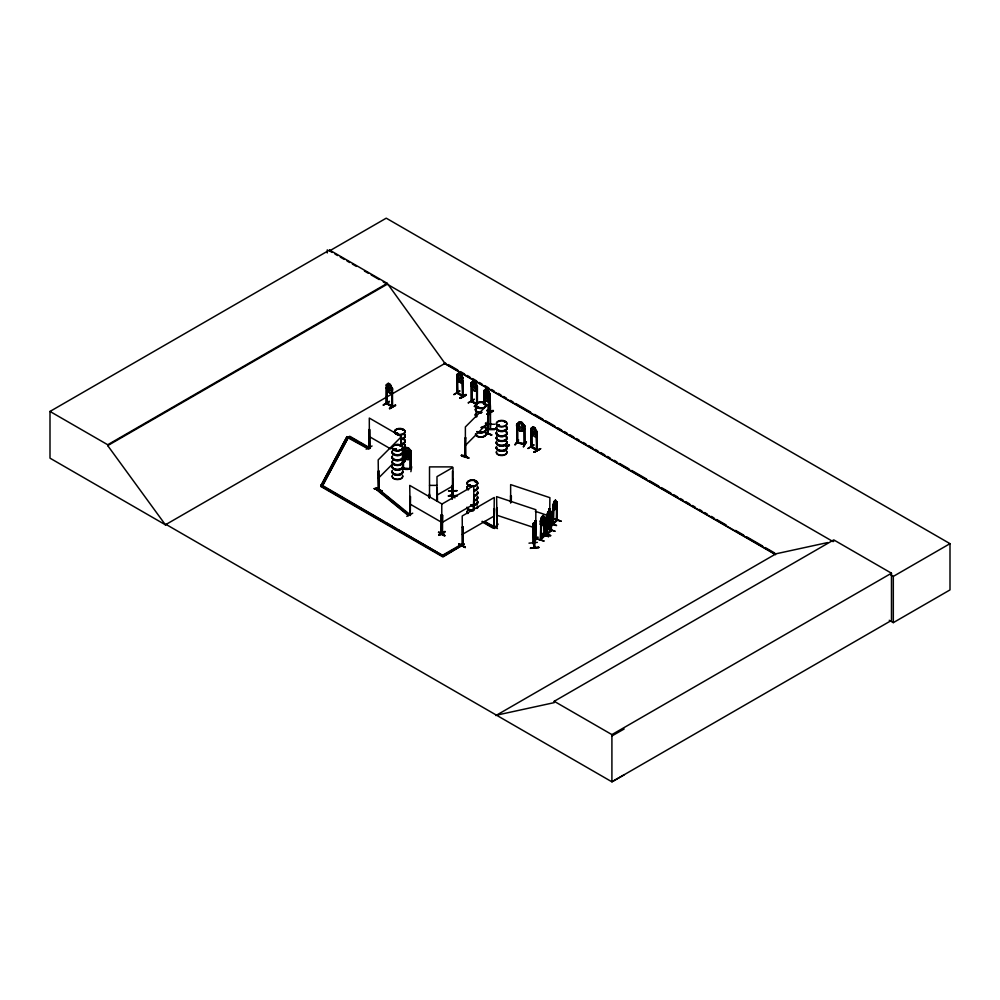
<?xml version="1.0" encoding="UTF-8"?>
<svg xmlns="http://www.w3.org/2000/svg" width="1000" height="1000" viewBox="0 0 1000 1000"><rect width="100%" height="100%" fill="white"/><g stroke="black" fill="none" stroke-linecap="round" stroke-linejoin="round"><path stroke-width="1.5" d="M533.962 532.112L533.725 528.763M535.662 539.612L534.95 539.388L535.737 539.637L535.85 509.712L496.6 496.625L497.088 526.775L496.375 525.85L497.125 526.737L497.262 508.088M534.95 538.713L535.925 538.775L534.963 538.875M535.925 539.475L534.963 539.35L535.175 520.737L535.85 520.95L535.662 539.637M549.888 516.35L549.775 527.612L549 527.35L549.225 519.1M549.825 526.912C549.15 527.888 549.475 523.938 549.075 517.762M543.987 517.413L544.462 536.112L544.562 517.013L543.162 515.5L541.7 516.975L540.363 521.312L540.288 524.225L541.75 525.75L544.562 519.95M550.662 512.087L551.025 530.8L551.075 511.688L549.738 510.2L551.35 511.887L551.375 530.462L547.2 534.6L547.225 515.562M534.438 532.163L533.888 533.488L533.088 528.763M462.337 377.738L462.887 396.575L462.488 377.6L462.825 396.538L457.275 393.025M476.7 386.025L477.175 403.288M489.475 393.7L489.4 412.25L490.238 412.388L487.212 410.675M536.375 431.688L537 450.475L536.3 431.65M533.425 526.038L533.663 524.038L534.1 532.6M533.425 530.225L533.475 528.25M534.325 532.087L533.875 533.387L532.962 527.3L533.413 523.05L534.438 529.225L534.425 547.737L533.075 542.275M534.263 546.6L534.212 547.312L533.725 524.575M534.738 546.938L533.212 542.95M517.487 424.137L517.688 424.225M378.825 488.713L378.15 489L378.825 488.663M488.062 433.413L487.775 434.387M544.125 535.3L544.438 535.413M547.362 533.55L551.375 530.462L551.388 529.675L550.712 529.963M557.238 520.225L552.712 523.688L553.462 524.038L554.038 501.463L552.625 508.75L554.113 510.3L555.55 508.85L556.975 504.5L555.475 508.825M533.2 525.237L533.513 523.138L533.562 543.35M533.2 529.425L533.337 527.35M541.688 519.862L542.612 516.413L543.062 518.462M554.525 501.425L554.062 505.7L555 505.9C555.688 505.075 555.638 499.925 554.612 501.45M403.6 450.225C402.7 451.25 405.112 445.85 408.325 447.863L409.7 453.038L407.875 454.675L406.025 454.562L404.162 452.7L405.55 447.7M402.675 453.375L405.513 450.562L408.375 450.725L411.188 453.837C408.275 453.175 408.95 448.175 406.463 448.137L404.162 453.438L404.162 455.637L406.025 457.5L407.875 457.6L409.7 455.975L409.7 453.775L408.325 450.8L408.338 452.038L406.463 453.062L405.562 450.588C400.012 452.312 404.775 457.575 408.387 456.538L411.2 453.775M402.95 468.65L402.85 450.2M403.488 450.238L403.488 468.963C404.4 467.362 401.75 468.363 403.488 468.288M403.7 468.075L411.175 468.688M411.188 456.763L408.363 459.588L405.55 459.288M407.375 451.175L406.463 451.075L405.562 453.525L406.463 456L408.338 454.975L407.388 451.125M408.325 447.863L405.525 447.575L402.688 450.387L402.812 468.875C407.612 470.288 411.125 468.7 411.125 468.512M408.363 450.788L405.5 450.613M408.325 459.45L405.513 459.363L402.688 456.262L405.55 459.338M410.375 450.85L411.125 450.688L411.125 469.4M410.412 469.35L410.35 450.65L411.125 450.688M411.1 450.913L411.188 456.825L408.312 459.513M410.238 469.312L410.262 450.625M410.875 471.688L411.712 466.788M533.413 531.85C534.212 527.125 533.763 541.788 533.5 532.6L533.3 533.688L533.062 527.312M540.375 539.725L541.05 520.988L540.288 521.287L541.675 516.925L541.062 539.513M551.087 530.075L546.862 534.462L546.838 515.95L548.3 511.637L549.738 510.2L548.237 511.675L547.55 515.25L547.312 533.862M374.35 488.725C397.962 495.55 358.2 483.913 381.938 490.863M468.663 458.125C463.113 453.488 455.225 455.125 468.675 458.062M543.3 533.3L550.7 535.775L543.125 533.5M556.475 525.6L548.925 523.362L556.5 525.275M550.662 535.45L543.312 533M396.6 433.713L396.962 432.938L397.45 433.575M396.45 433.5L397.25 433.55M394.1 449.375L395.238 449.85M397.625 433.2L396.25 433.725M394.438 449.975L395.45 449.637M402.425 430.075L402.887 430.337M403 430.188L403.013 429.862M400.175 446.225L400.65 445.7M400.7 446.213L400.35 446.325M478.212 407.587L477.262 406.938M478.25 407.388L477.463 407.362L477.875 406.613M484.325 403.837L483.6 403.9M484.263 403.9L484.137 403.837M470.15 485.4L469.7 484.55M470.363 485.188L469.012 484.925L470.15 484.725M475.712 481.613L475.025 481.65L475.825 481.838M475.913 481.562L475.262 481.875M499.25 425.012L498.05 425.6L499.562 425.712L498.975 424.963L498.6 425.737M504.65 422.312L505.238 422.05M504.538 422.287L504.837 422.125M490.712 424.775L490.375 423.625L490.75 424.725M490.325 404.562L490.412 429.188L490.325 405.75M429.412 494.2L429.237 497.95M543.062 519.75L542.163 521.812L541.688 521.15M438.462 532.475C443.587 531.788 449.613 540.625 438.75 532.212M459.2 543.763C477.887 554.812 445.938 537.075 465.25 547.175M459.188 544.05L465.225 547.5M459.475 373.675L458.837 377.1L460.138 378.988L460.8 376.95L459.538 373.638M473.825 381.962L473.188 385.387L474.487 387.275L475.15 385.238L473.888 381.925M486.6 389.637L485.962 393.062L487.262 394.95L487.925 392.9L486.662 389.6M486.6 392.575L485.962 396L487.262 397.887L487.925 395.838L486.538 392.612M533.587 427.575L532.95 431L534.25 432.887L534.913 430.85L533.65 427.537M544.475 519.925L543.162 524.312L543.088 515.475L544.513 517.087L544.487 536.05M551.15 514.65C549.612 524.987 543.638 517.987 548.312 511.7M533.413 527.238C531.85 523 537.15 548.337 533.325 527.25M534.325 536.275L533.875 537.575M534.1 530.612L533.8 531.3L533.2 527.438M534.1 534.8L533.8 535.5L533.2 531.625M388.312 383.275L387.25 387.825L389.888 391.1L391.188 390.1C392.15 387.025 389.212 380.25 386.2 385L386.35 403.6L392.3 406.962L392.238 388.425L390.312 384.363M458.825 372.925L457.837 377.438L459.162 379.95L460.475 380.7L461.775 379.712L460.8 374.062L458.862 372.788L456.788 374.6L456.788 377.537L458.8 381.625L460.825 382.8L462.775 380.962M473.25 381.175L472.188 385.725L474.825 388.988L476.125 388L475.15 382.35L473.15 381.112L471.138 382.887L471.138 385.825L473.15 389.913C474.9 393.6 479.712 386.375 475.15 391L473.15 389.913M553.038 505.163L553.013 524.45L557.175 520.237L557.175 501.737L556.538 520.487M383.338 405.075L389.35 401.613M453.925 394.688L459.988 390.925L453.975 394.4M468.275 402.975L474.3 399.225M528.05 448.562L534.1 444.825L528.088 448.3M372.062 445.988L366.15 449.188M412.713 513.175L406.788 516.4M452.163 466.887L429.513 466.887L429.513 496.85L429.875 495.938M451.825 496.587L452.163 485.562M369.85 448.038L369.038 447.212L369.913 447.475M410.45 514.6L408.375 515.013L375.588 488.35L376.938 487.8L410.175 514.763M410.475 496.825L409.725 496.637L410.475 496.825L410.25 515.487L409.725 485.4L441.775 503.9L441.8 533.862M442.525 533.737L442.525 515.212L441.962 534.075L441.438 514.712L441.175 533.362L441.95 532.788M441.15 533.325L441.438 514.712M386.287 403.5L386.562 388M386.962 403.212L386.275 402.85L387.163 403.762L387.1 388.312M391.725 406C396.525 407.312 378.15 399.275 391.838 405.975M386.6 403.413L392.525 406.812L392.45 388.312L391.6 387.887M456.975 393.2L457.7 393.312M457.088 392.987L463.025 396.413L462.612 395.425M471.712 401.062L476.575 403.988M476.575 404.475L471.213 401.425L472.1 401.587M489.35 412.212L489.4 393.688L490.025 394.012L488.025 389.925L485.988 388.75L483.913 390.562L484.275 402.812M531 447.075L531.663 447.4L531.475 428.837M531.812 446.538L531.2 446.213L536.85 449.75M531.388 446.25L531.775 447.188M531.875 446.788L537.212 449.688L536.425 449.513M518.462 440.25L515.212 444.775M464.15 544.15L442.95 556.388L320.725 485.825L321.9 485.15L444.125 556.3L442.95 555.037L462.987 543.475L464.15 544.15L442.95 556.975L320.725 486.4L346.987 436.65L368.587 448.5L369.913 447.675M320.8 485.763L346.987 436.65M348.562 436.938L322.375 486.037L348.562 436.938L349.725 436.262L369.762 447.825M534.775 547.65L534.775 546.925M556.462 501.737L555.475 500.025L554.062 501.525L552.75 505.825L553.4 505.513L553.088 524.375M378.825 489.338L378.562 470.75L378.562 489.25M465.125 455.863C467.188 456.188 463.888 456.975 465.8 455.575M465.75 456.35L465.487 437.7L465.05 456.613L465.538 456.163M487.375 434.3L488.025 434.012L488.025 404.275L465.375 426.938L465.375 456.675M488.025 434.075L488.025 433.338M540.413 539.738L544.812 535.1M540.788 520.913L540.675 539.925L544.812 535.775L544.775 517.2L544.138 517.5L544.775 517.2M462.413 545.2C462.863 544.25 462.8 545.75 462.413 545.875L462.212 515.975L494.263 497.475L493.988 527.675L494.475 508.837L493.725 509.025L493.875 527.688L494.475 508.837M494.525 526.688L493.875 527.013L494.325 526.5M552.762 524.263L553.013 505.9M452.688 497.25L453.013 467.375L436.987 476.625L436.987 501.238M396.525 433.113L396.825 432.987M478.713 407.362L478.137 406.85M484.325 403.575L483.663 403.45M516.788 424.188L516.862 442.7L524.7 444.55L524.625 426.025L522.1 422.463L519.45 421.825L516.788 424.188C514.938 427.275 523.725 435.487 516.825 427.075M519.412 421.875L522.062 422.512L523.3 427.962L521.6 429.312L519.888 428.9L518.162 426.737L519.487 421.912L516.875 424.225M521.15 422.75L520.3 422.55L519.462 424.85L519.462 426.138L521.15 427.688L522.025 426.75L521.188 422.7M523.913 425.85L524.738 425.863L524.812 444.387L517 442.725M524.738 425.863L522.025 422.575M524.688 426.075L523.925 425.7M514.85 444.75L518.488 439.938M515.225 444.487L518.538 439.938M517.788 442.663L517.75 424.2M523.825 443.85L524.812 443.713L517 442.05M526.4 441.825L523.562 446.825M523.237 446.712L526.45 442.15M453.25 497.287L453.013 478.612L452.713 497.287M541.775 517.013L543.088 515.475M543.062 524.225L541.7 525.625L540.288 524.225M378.562 470.75L378.825 470.838M465.75 437.788L465.112 438.088M487.775 415.438L487.65 434.4L487.688 433.725M488.075 433.3L487.35 433.688M465.112 456.587L465.8 456.25M485.438 433.113L491.85 434.875L485.725 432.812M510.5 501.925L510.637 495.838L511.312 496.062L511.312 502M511.163 502.15L511.312 496.062M498.175 524.113L494.35 528.55M496.413 525.887L497.35 525.938L496.637 525.688M549.075 508.85L549.888 508.925L549.075 508.85L549.075 511.825M533.75 541.688L537.987 537.062L533.8 541.6M541.213 534.138L548.625 536.587L541 534.012M549.625 527.587L549.963 526.775M547.788 529.263C561.175 516.438 538.775 538.862 551.987 525M547.788 529.65L552.05 525.312M540.662 538.75L544.1 535.562M548.6 536.562L541.038 534.3M378.188 478.387L392.212 464.363M465.375 445.438L488.025 422.775M556.475 501.962L556.487 520.588M556.875 520.588L557.175 501.737M546.938 515.962L547.575 515.662L547.275 534.525M551.087 511.8L551.35 511.887M554.038 510.262L555.55 508.85M553.625 518.663L560.8 521.275M552.725 524.25L556.962 520.112M552.75 524.312L556.875 520.163M547.587 528.688L555.175 531.3L547.625 528.975M441.438 533.212L442.587 533L441.75 533.675M462.15 545.025L462.975 544.862M493.75 526.8L493.663 527.562M494.438 527.388L494.538 526.625M483.988 393.462L485.925 397.587L488.025 398.725L489.9 396.925M487.925 401.6L489.963 399.925L487.887 401.737L485.85 400.562L483.913 396.438L483.85 393.537L485.925 391.725L487.925 392.95L490.025 396.95M534.975 436.575L537.013 434.9L534.95 436.712L532.938 435.475L530.975 431.4L530.9 428.512L532.975 426.7L535.013 427.875L537.15 431.825L536.325 431.637M402.762 468.025L403.612 468.075M462.962 545.588L462.962 527.013L462.212 527.212L462.962 527.013M477.287 406.887L478.15 406.737M378.525 489.012L378.188 459.888L400.85 437.238L400.85 444.938M378.525 489.688L378.45 471.213M487.688 433.963L487.388 421.763M540.7 539.875L540.662 521.375M551.05 530.737L550.962 512.275M437.463 501.188L437.25 487.7L437.2 501.35M450.275 495.288L454.975 497.825M369.125 447.975L369.3 429.3L369.762 448.4L368.587 449.075L346.987 437.225M369.637 448.237L369.85 429.613M509.175 444.837L506.788 446.225C509.35 443.888 510.637 445.575 507.075 446.75L509.462 445.312M506.737 446.562L509.188 445.125M441.975 515.013L441.225 514.825M442.312 515.1L442.525 515.212M473.275 510.6L473.812 496.912L474.025 508.913M473.488 510.712L474.025 497.025M438.95 534.975C449.738 527.337 444.175 534.812 439 535.037M438.95 535.363L444.925 531.487M497.45 528.575L491.737 525.325M166.15 524.462L165.5 524.85L50 458.162L50 411.438L329.55 250.037L387.262 283.35L444.975 363.4L775.4 554.175M329.55 250.037L329.55 250.9L386.238 218.175L950 543.663L950 589.913L893.312 622.638L889.262 620.288M50 411.438L107.713 444.75L387.262 283.35M624.15 774.85L611.912 781.825L166.075 524.425L165.413 524.8L107.713 445.613L387.262 284.212M386.2 385L387.1 385.225L386.863 403.85M389.55 384.45L390.213 387.337L389.55 389.375L388.25 386.2L388.888 384.062L389.613 384.412M392.45 388.312C393.162 390.45 390.887 395.213 388.212 392.025L386.337 387.9M390.213 393.1L388.312 391.925M165.413 524.8L445.625 363.025M383.387 405.175L389.4 401.312L383.387 404.787M389.438 408.288L395.45 404.837M389.725 408.787L395.737 405.325L389.487 408.638M456.788 374.6L456.938 393.212M457.413 374.988L456.85 374.663L457.55 393.488M348.562 437.512L349.725 436.838L357.738 441.463M463.025 377.912L460.9 373.963L462.9 378.05M460.8 374.062L458.8 372.825M456.788 377.537L458.862 381.587L460.8 382.713M473.15 381.112L471.138 382.887M477.125 386.375C471.375 376.025 479.338 388.125 476.637 386.012L476.637 402.975M462.212 395.712L457.75 392.887M462.488 380.688L462.312 396.275M459.988 397.863C470.975 390.312 465.05 397.7 460.025 397.925M460.312 398.4L466.325 394.925M485.925 388.787L487.987 389.988L489.963 394.05L490.012 412.537L487.212 410.2M486.012 388.837L484.963 393.4L487.6 396.662L488.9 395.662L488.025 389.925M484.812 390.788L484.613 404.787M320.725 486.4L321.9 485.725L383.675 521.4M471.325 400.812L471.812 401.788L471.763 383.275M484.05 393.475L485.95 391.812L484.963 396.325L487.6 399.6L488.9 398.6L487.863 392.987M483.85 396.475L485.95 400.462L487.95 401.7M489.613 393.562L489.9 399.963M474.338 406.15L476.75 404.775L474.663 406.688M476.825 405.15L474.375 406.463M487.113 413.825L493.15 410.375L487.113 414.212M487.15 414.137L493.45 410.913L487.45 414.4M530.9 428.512L531.05 447.113M530.975 428.575L531.388 446.925M531.812 428.738L531.05 428.55M535.013 427.875L535.887 433.612L534.587 434.613L531.95 431.337L531.95 429.137L532.975 426.7L534.975 427.925M530.9 431.438L533.013 435.438M436.987 495.125L453.013 485.875M531.087 446.425L531.663 446.725M441.775 504.162L473.812 485.662L473.812 508.787M536.6 431.512L536.4 450.2L536.337 449.412M534.1 452.15C554.062 441.525 520.825 459.425 540.438 448.875M534.425 452.3L540.413 448.812M441.775 522.675L473.812 504.162M462.212 534.475L494.263 515.975M442.95 555.625L462.987 544.062L464.15 544.738M482.2 521.287L492.887 527.463L494.05 526.788L484.712 521.388M482.2 521.875L492.887 528.038L494.05 527.362M495.85 715.575L776.062 553.787L827.688 542.562M496.5 715.188L554.212 702.638L554.212 701.3L833.763 539.9L891.475 573.212L891.475 620.425L611.912 781.825L611.912 734.613L891.475 573.212M833.763 541.237L833.112 541.625L383.237 281.887M890.638 574.837L893.312 576.388L950 543.663M611.912 735.962L624.15 728.988M462.75 526.9L462.812 545.363M477.425 406.788L478.587 406.788M498.488 425.275L499.35 425.475M470.1 485.3L469.025 485.3M375.588 488.35L376.938 487.8M375.588 488.925L408.375 515.6L409.725 515.037L405.037 511.238M442.025 534.038L442.05 532.85M462.463 545.837L462.425 527.337M403.562 450.462L402.812 450.363M517.05 442.525L517.05 424.025M524.025 444.2L523.9 425.913M524.625 443.888L524.587 444.538M452.125 496.825L451.825 495.913M498.462 425.775L499.137 425.538M549.263 527.188L549.338 526.512M549.7 527.575L549.125 527.4M369.663 447.6L369.025 447.238M409.875 514.987L410.487 515.3M391.95 405.825L392.225 406.975M391.838 406.463L391.9 388M471.438 401.275L476.775 404.35M489.55 411.35L490.238 411.712L487.013 410.312M533.488 524.862L533.05 524.35L533.5 543.413M532.863 528.562L533.413 536.038M533.625 528.775L533.725 529.513L533.425 527.325M534.575 528.725L534.7 547.663L533.362 542.925L533.362 524.425M537.388 542.362L528.987 543.162M538.775 547.013L530.375 548.125L538.837 547.55M538.837 547.6L530.462 548.375M409.938 515.013L409.938 496.512M410.275 515.45L410.275 496.95M441.838 533L441.175 532.688M457.438 392.788L456.975 392.525M457.15 393.025L457.15 374.525M471.5 401.312L471.5 385.887M489.913 412.5L487.013 410.8M452.438 494.263L452.225 499.175L452.413 494.212M490.325 414.812L490.163 393.875M486.312 424.162L494.812 424.288M486.312 428.875L494.812 428.875M486.312 429.212L494.812 429.188M486.312 429.45L494.812 429.387M452.475 471.062L452.5 495.775M429.513 485.387L437.062 485.387M456.962 490.6L448.462 490.9L456.962 490.788M448.462 495.8L456.962 495.825M448.462 496.012L456.962 496.075L456.962 495.425L448.462 496.075M402.85 468.7L411.213 469.2M396.962 432.938L397.775 433.488M517.65 442.9L517.537 442.188M524.062 443.512L524.738 443.7M320.8 485.175L322.375 485.462M451.825 496.838L451.788 485.562M485.763 433.075L491.675 435.037M510.5 495.988L511.163 496.2M496.45 508.013L497.125 508.237M535.037 520.875L535.7 521.1M374.525 488.525L381.962 490.938M555.45 500.125L556.15 504.513L554.288 508.125L553.362 507.3M549.625 510.275L550.325 514.663L548.462 518.275L547.55 517.45M535.35 511.337L546.975 515.212M496.6 515.125L535.85 528.212M536.812 450.438L531.05 447.05L537.225 450.325L537.15 431.825M392 406.512L391.625 387.925L392.238 388.425M535.087 539.425L535.175 520.737M438.713 532.288L444.837 535.725M453.787 497.425L450.15 495.062M329.55 250.9L332.238 252.45M334.925 254L337.612 255.55M340.288 257.1L344.312 259.425M347 260.975L349.688 262.525M352.375 264.075L356.4 266.4M364.45 271.05L368.475 273.375M371.163 274.925L379.212 279.562M448.325 364.575L457.762 370.025M460.462 371.587L464.513 373.925M467.2 375.475L469.9 377.038M472.6 378.587L476.65 380.925M479.35 382.488L482.038 384.05M484.738 385.6L488.787 387.938M491.488 389.5L494.175 391.05M498.225 393.387L500.925 394.95M503.625 396.5L506.312 398.062M510.363 400.4L513.062 401.95M515.763 403.512L530.6 412.075M534.637 414.412L542.737 419.087M545.425 420.637L554.875 426.087M557.562 427.65L561.613 429.988M564.312 431.538L567.013 433.1M569.712 434.663L573.75 436.987M576.45 438.55L579.15 440.112M583.188 442.438L585.887 444M588.587 445.562L592.638 447.9M595.337 449.45L598.025 451.012M600.725 452.562L604.775 454.9M607.475 456.463L610.163 458.013M614.212 460.35L616.912 461.912M619.612 463.462L629.05 468.913M631.75 470.475L646.587 479.038M649.275 480.6L658.725 486.05M661.413 487.6L670.863 493.062M673.55 494.613L677.6 496.95M680.3 498.512L683 500.062M685.7 501.625L689.737 503.963M692.438 505.513L695.138 507.075M699.175 509.412L701.875 510.962M704.575 512.525L707.275 514.075M711.325 516.413L714.013 517.975M716.712 519.525L726.15 524.987M735.6 530.438L743.688 535.1M746.388 536.663L762.575 546M765.263 547.562L774.712 553.013M444.087 363.275L775.6 554.675M473.175 381.213L475.15 382.35M474 399.4L468.325 402.675M472.1 401.175L476.775 403.875M462.725 395.85L457.188 392.35L457.362 393.45M369.3 436.562L390.662 448.9M360.412 443L369.762 448.4M484.712 521.962L492.725 526.587M409.725 503.9L441.775 522.4M386.362 522.95L395.775 528.375M398.45 529.925L442.775 555.525M554.212 701.3L611.912 734.613M378.113 489.325L381.625 492.188M383.963 494.087L402.7 509.325M409.725 515.163L409.663 514.425M541.013 522.762L541.912 523.575L543.75 519.963L543.062 515.575M466.05 394.75L460.025 398.175M408.387 447.738L411.188 450.9M402.7 453.275L405.513 456.425M533.188 528.85L533.513 531.763M386.275 387.9L388.275 391.987M534.138 451.825L540.112 448.688M533.337 536L533.888 537.675M396.188 433.413L396.163 433.612A5.3 3.062 0 0 0 404.888 432.25A5.3 3.062 0 0 0 398.4 428.5A5.3 3.062 0 0 0 396.025 433.612M533.425 531.512L533.725 533.7L533.875 531.812M429.45 493.875L429.412 497.9M893.312 576.388L893.312 622.638M549.738 512.038L549.888 497.675L510.637 484.6L510.637 503.1M549.225 508.7L549.225 511.675M541.675 516.925L541.675 525.725M531.812 431.825L531.875 447.275M484.812 396.962L484.812 404.663M483.988 390.525L484.062 402.938M477.388 386.2L477.388 403.162M476.838 385.887L476.838 402.85M472.038 386.2L472.1 401.662M471.213 382.85L471.287 401.5M457.688 377.912L457.75 393.375M437.25 487.7L437.25 501.075M401.35 445.812L401.35 436.562L369.3 418.062L369.4 447.825M327.287 249.862L327.287 252.925M107.713 444.75L107.713 445.613M404.35 435.05A5.288 3.05 0 0 1 401.138 439.525M404.363 439.288A5.3 3.062 0 0 1 401.138 443.775M404.425 434.462A5.375 3.1 0 0 1 401.163 439.012M404.363 434.188A5.3 3.062 0 0 1 401.138 438.675M404.363 440.15A5.3 3.062 0 0 1 401.138 444.637M404.425 439.825A5.375 3.1 0 0 1 401.163 444.375M404.425 439.562A5.375 3.1 0 0 1 401.163 444.113M404.425 434.725A5.375 3.1 0 0 1 401.163 439.275M404.35 444.137A5.288 3.05 0 0 1 402.413 448.312M404.338 444.462A5.275 3.05 0 0 1 402.4 448.625M404.338 444.9A5.275 3.05 0 0 1 402.4 449.062M404.363 444.613A5.312 3.062 0 0 1 402.425 448.8M404.363 457.75A5.3 3.062 0 0 1 403.512 458.387M404.363 458.787A5.312 3.062 0 0 1 403.525 462.488M404.425 457.475A5.375 3.1 0 0 1 403.562 458.125M404.425 457.212A5.375 3.1 0 0 1 403.562 457.863M404.363 458.975A5.312 3.062 0 0 1 403.525 462.675M476.15 416.562A5.375 3.1 0 0 1 476.15 413.462M476.225 416.838A5.3 3.062 0 0 1 476.225 413.787M485.375 407.025A5.275 3.05 0 0 1 476.488 407.25A5.275 3.05 0 0 1 479.888 402.5A5.275 3.05 0 0 1 485.913 406.287M480.812 413.013A5.375 3.1 0 0 1 476.15 408.363M477.075 416.613A5.288 3.05 0 0 1 476.225 412.925M480.812 413.263A5.288 3.05 0 0 1 476.225 408.688M476.15 416.3A5.375 3.1 0 0 1 476.15 413.2M480.812 412.75A5.375 3.1 0 0 1 476.15 408.1M482.175 412.3A5.288 3.05 0 0 1 476.613 411.213A5.288 3.05 0 0 1 476.225 407.825M485.412 432.438A5.312 3.062 0 0 1 482.188 436.938A5.312 3.062 0 0 1 475.5 433.975M485.4 432.625A5.3 3.062 0 0 1 482.175 437.1A5.3 3.062 0 0 1 475.513 434.15M485.375 432.337A5.275 3.05 0 0 1 482.825 436.675A5.275 3.05 0 0 1 475.712 434.65M485.462 427.75A5.375 3.1 0 0 1 484.075 431.763A5.375 3.1 0 0 1 477.013 431.5M485.387 423.237A5.288 3.05 0 0 1 482.175 427.713M485.4 427.475A5.3 3.062 0 0 1 484.562 431.175A5.3 3.062 0 0 1 478.162 431.662M485.387 428.338A5.288 3.05 0 0 1 484.025 432.287A5.288 3.05 0 0 1 477.075 432.025M485.462 428.013A5.375 3.1 0 0 1 484.075 432.025A5.375 3.1 0 0 1 477.013 431.763M486 423.4A5.375 3.1 0 0 1 482.2 427.2M485.925 423.113A5.3 3.062 0 0 1 482.175 426.863M486 423.663A5.375 3.1 0 0 1 480.812 427.562M402.55 460.9A5.263 3.038 0 0 1 397.463 464.725A5.263 3.038 0 0 1 392.375 460.9M402.65 451.5A5.375 3.1 0 0 1 397.463 455.4A5.375 3.1 0 0 1 392.275 451.5M393.663 450.112A5.375 3.1 0 0 1 396.075 449.3M402.587 451.812A5.3 3.062 0 0 1 397.463 455.662A5.3 3.062 0 0 1 392.337 451.812M393.713 450.438A5.3 3.062 0 0 1 396.087 449.637M402.65 451.238A5.375 3.1 0 0 1 397.463 455.138A5.375 3.1 0 0 1 392.275 451.238M393.663 449.85A5.375 3.1 0 0 1 396.075 449.038M402.587 450.95A5.3 3.062 0 0 1 397.463 454.8A5.3 3.062 0 0 1 392.337 450.95M393.713 449.575A5.3 3.062 0 0 1 396.087 448.787M402.587 456.912A5.3 3.062 0 0 1 397.463 460.763A5.3 3.062 0 0 1 392.337 456.912M402.65 456.6A5.375 3.1 0 0 1 397.463 460.513A5.375 3.1 0 0 1 392.275 456.6M402.65 456.337A5.375 3.1 0 0 1 397.463 460.25A5.375 3.1 0 0 1 392.275 456.337M402.575 456.062A5.288 3.05 0 0 1 397.463 459.9A5.288 3.05 0 0 1 392.35 456.062M402.587 461.175A5.3 3.062 0 0 1 397.463 465.025A5.3 3.062 0 0 1 392.337 461.175M402.562 461.662A5.275 3.05 0 0 1 397.463 465.5A5.275 3.05 0 0 1 392.362 461.662M402.55 475.45A5.263 3.038 0 0 1 397.463 479.275A5.263 3.038 0 0 1 392.375 475.45M402.587 461.388A5.312 3.062 0 0 1 397.463 465.25A5.312 3.062 0 0 1 392.337 461.388M402.587 466.35A5.3 3.062 0 0 1 397.463 470.213A5.3 3.062 0 0 1 392.337 466.35M402.587 465.5A5.3 3.062 0 0 1 397.463 469.35A5.3 3.062 0 0 1 392.337 465.5M402.587 471.463A5.3 3.062 0 0 1 397.463 475.312A5.3 3.062 0 0 1 392.337 471.463M402.65 471.15A5.375 3.1 0 0 1 397.463 475.062A5.375 3.1 0 0 1 392.275 471.15M402.65 470.887A5.375 3.1 0 0 1 397.463 474.8A5.375 3.1 0 0 1 392.275 470.887M402.575 470.613A5.288 3.05 0 0 1 397.463 474.45A5.288 3.05 0 0 1 392.35 470.613M402.65 466.05A5.375 3.1 0 0 1 397.463 469.95A5.375 3.1 0 0 1 392.275 466.05M402.65 465.788A5.375 3.1 0 0 1 397.463 469.688A5.375 3.1 0 0 1 392.275 465.788M402.562 475.737A5.275 3.05 0 0 1 397.463 479.575A5.275 3.05 0 0 1 392.362 475.737M477.562 487.05A5.375 3.1 0 0 1 473.762 490.85M467.713 489.4A5.375 3.1 0 0 1 467.713 486.3M477.562 486.788A5.375 3.1 0 0 1 473.762 490.588M468.575 489.775A5.375 3.1 0 0 1 467.713 486.037M477.488 487.35A5.288 3.05 0 0 1 473.738 491.1M467.788 489.675A5.288 3.05 0 0 1 467.262 487.35M477.488 486.5A5.3 3.062 0 0 1 473.75 490.25M468.625 489.45A5.3 3.062 0 0 1 467.25 486.5M477.488 491.6A5.288 3.05 0 0 1 473.738 495.35M477.488 492.463A5.288 3.05 0 0 1 473.738 496.2M477.475 496.45A5.275 3.05 0 0 1 473.738 500.188M477.562 492.15A5.375 3.1 0 0 1 473.762 495.95M477.562 491.887A5.375 3.1 0 0 1 473.762 495.688M477.488 496.75A5.288 3.05 0 0 1 473.738 500.487M467.788 513.312A5.288 3.05 0 0 1 467.262 511M472.375 510.863A5.3 3.062 0 0 1 467.075 507.8M477.488 507.013A5.3 3.062 0 0 1 477.675 507.8M467.788 513.587A5.3 3.062 0 0 1 467.25 511.262M472.375 510.6A5.375 3.1 0 0 1 467 507.5M477.562 506.7A5.375 3.1 0 0 1 477.75 507.5M473.762 510.238A5.375 3.1 0 0 1 467 507.238M477.562 506.438A5.375 3.1 0 0 1 477.75 507.238M477.488 506.15A5.288 3.05 0 0 1 476.95 508.475M473.738 509.9A5.288 3.05 0 0 1 467.262 507.738M477.488 501.9A5.288 3.05 0 0 1 471 505.65M477.562 501.337A5.375 3.1 0 0 1 470.988 505.138M477.488 501.05A5.3 3.062 0 0 1 471 504.8M477.475 497.2A5.275 3.05 0 0 1 473.738 500.925M477.562 501.6A5.375 3.1 0 0 1 470.988 505.4M477.5 496.95A5.312 3.062 0 0 1 473.75 500.7M506.213 436.125A5.263 3.038 0 0 1 502.35 440.662A5.263 3.038 0 0 1 496.562 436.85M506.25 427.025A5.3 3.062 0 0 1 502.35 431.587A5.3 3.062 0 0 1 496.538 427.762M506.238 426.175A5.288 3.05 0 0 1 502.35 430.725A5.288 3.05 0 0 1 496.55 426.9M506.238 432.125A5.288 3.05 0 0 1 502.35 436.688A5.288 3.05 0 0 1 496.55 432.863M506.312 431.812A5.375 3.1 0 0 1 502.362 436.438A5.375 3.1 0 0 1 496.463 432.562M506.312 431.55A5.375 3.1 0 0 1 502.362 436.175A5.375 3.1 0 0 1 496.463 432.3M506.25 431.275A5.3 3.062 0 0 1 502.35 435.838A5.3 3.062 0 0 1 496.538 432.013M506.312 426.7A5.375 3.1 0 0 1 502.362 431.325A5.375 3.1 0 0 1 496.463 427.45M506.312 426.438A5.375 3.1 0 0 1 502.362 431.062A5.375 3.1 0 0 1 496.463 427.188M506.25 436.4A5.312 3.062 0 0 1 502.35 440.975A5.312 3.062 0 0 1 496.525 437.137M506.225 436.875A5.275 3.05 0 0 1 502.35 441.413A5.275 3.05 0 0 1 496.562 437.6M506.213 450.675A5.263 3.038 0 0 1 502.35 455.213A5.263 3.038 0 0 1 496.562 451.4M506.25 436.613A5.312 3.062 0 0 1 502.35 441.188A5.312 3.062 0 0 1 496.525 437.35M506.25 441.575A5.3 3.062 0 0 1 502.35 446.138A5.3 3.062 0 0 1 496.538 442.312M506.238 440.725A5.288 3.05 0 0 1 502.35 445.275A5.288 3.05 0 0 1 496.55 441.45M506.238 446.675A5.288 3.05 0 0 1 502.35 451.238A5.288 3.05 0 0 1 496.55 447.413M506.312 446.362A5.375 3.1 0 0 1 502.362 450.988A5.375 3.1 0 0 1 496.463 447.113M506.312 446.1A5.375 3.1 0 0 1 502.362 450.725A5.375 3.1 0 0 1 496.463 446.85M506.25 445.825A5.3 3.062 0 0 1 502.35 450.387A5.3 3.062 0 0 1 496.538 446.562M506.312 441.25A5.375 3.1 0 0 1 502.362 445.875A5.375 3.1 0 0 1 496.463 442M506.312 440.988A5.375 3.1 0 0 1 502.362 445.613A5.375 3.1 0 0 1 496.463 441.737M506.25 450.95A5.312 3.062 0 0 1 502.35 455.525A5.312 3.062 0 0 1 496.525 451.688M548.713 511.575L548.237 515.85L549.175 516.05C549.862 515.225 549.825 510.075 548.787 511.6M461.475 455.4L468.888 457.887L461.463 455.438M536.575 538.862L544.188 541.087L536.587 538.837M485.363 393.475L486.425 396.312L485.312 397.95L486.763 396.912L488.2 399.625L487.113 396.688L488.175 395.175L486.788 396.062L485.363 393.475M404.837 452.562L406.325 454.875L404.775 457.062L406.8 455.312L408.837 457.312L407.3 454.913L408.8 452.875L406.838 454.45L404.837 452.562M522.062 431.175L519.412 430.675L522.062 431.175L524.725 428.963L522.025 431.225M560.988 521.112L553.413 518.538L561 521.15M471.5 382.812L472.038 383.125L471.5 382.812M517 441.812L517.788 441.987L517.087 441.85M494.812 428.812L486.312 428.8L486.312 429.462L494.812 429.462L494.812 428.8M397.137 434.5A5.263 3.038 0 0 0 405.037 431.875A5.263 3.038 0 0 0 397.137 429.237A5.275 3.05 0 0 0 397.125 434.513A5.275 3.05 0 0 0 405.05 431.875A5.275 3.05 0 0 0 397.125 429.237A5.263 3.038 0 0 0 397.137 434.5M478.175 407.713A5.275 3.05 0 0 0 486.087 405.075A5.275 3.05 0 0 0 478.175 402.438A5.275 3.05 0 0 0 478.175 407.713M477.05 407.425A5.312 3.062 0 0 0 485.938 406.05A5.312 3.062 0 0 0 479.438 402.3A5.312 3.062 0 0 0 477.05 407.425M394.812 450.125A5.312 3.062 0 0 0 402.775 447.475A5.312 3.062 0 0 0 394.812 444.825A5.312 3.062 0 0 0 394.812 450.125M394.825 450.55A5.275 3.05 0 0 0 402.738 447.912A5.275 3.05 0 0 0 394.825 445.262A5.275 3.05 0 0 0 394.825 450.55M394.812 450.288A5.312 3.062 0 0 0 402.775 447.638A5.312 3.062 0 0 0 394.812 444.975A5.312 3.062 0 0 0 394.812 450.288M469.725 485.65A5.3 3.062 0 0 0 477.675 483A5.3 3.062 0 0 0 469.725 480.35A5.3 3.062 0 0 0 469.725 485.65M469.738 486.075A5.275 3.05 0 0 0 477.65 483.438A5.275 3.05 0 0 0 469.738 480.8A5.275 3.05 0 0 0 469.738 486.075M469.712 485.85A5.312 3.062 0 0 0 477.688 483.188A5.312 3.062 0 0 0 469.712 480.538A5.312 3.062 0 0 0 469.712 485.85M499.012 426.062A5.275 3.05 0 0 0 506.938 423.425A5.275 3.05 0 0 0 499.012 420.775A5.275 3.05 0 0 0 499.012 426.062M499.012 426.5A5.275 3.05 0 0 0 506.938 423.862A5.275 3.05 0 0 0 499.012 421.225A5.275 3.05 0 0 0 499.012 426.5"/></g></svg>
